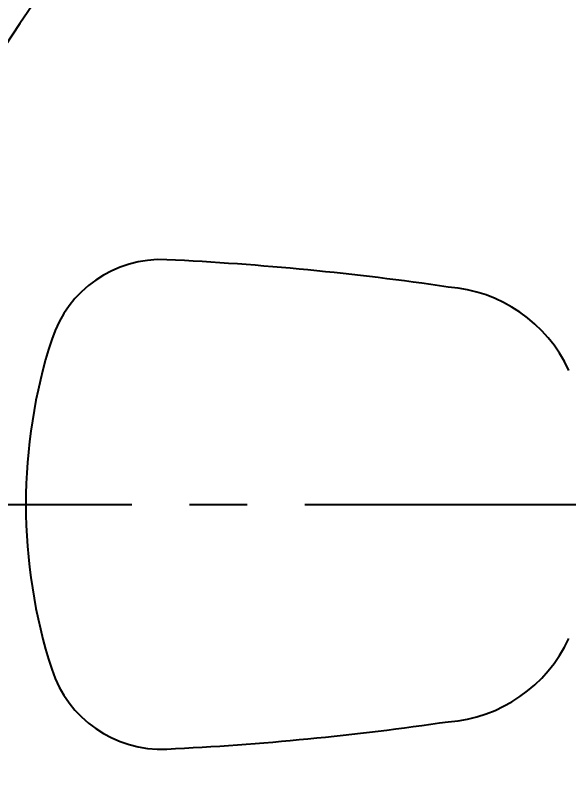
# Model space of a CAD drawing. Extents: x 3056 to 5854, y -58 to 2238.
# Drawn here: x 3698.9 to 3795, y 1557.4 to 1688.9 of the extents above; entities that cross this region are included whole.
import ezdxf

# ---------------------------------------------------------------- set-up
doc = ezdxf.new("R2010")
doc.units = 0
doc.header["$LTSCALE"] = 20
doc.header["$MEASUREMENT"] = 0
doc.linetypes.add('CENTER', pattern=[2, 1.25, -0.25, 0.25, -0.25])
doc.layers.get('0').update_dxf_attribs({"linetype": 'CONTINUOUS'})
doc.layers.get('DEFPOINTS').update_dxf_attribs({"linetype": 'CONTINUOUS'})
doc.layers.add('1', color=1, linetype='CONTINUOUS')
doc.layers.add('CENTER', color=2, linetype='CENTER')
doc.styles.get("Standard").update_dxf_attribs({"font": 'NanumGothic.ttf'})
doc.dimstyles.get("Standard").update_dxf_attribs({"dimtxt": 2.7, "dimasz": 2, "dimexe": 2, "dimexo": 1, "dimgap": 1.5, "dimtad": 1, "dimlfac": 10, "dimzin": 0, "dimdsep": 46, "dimtxsty": 'Standard', "dimcen": 0, "dimclrt": 2, "dimadec": 0, "dimazin": 0, "dimtfac": 1, "dimtofl": 0, "dimtmove": 0, "dimatfit": 3, "dimfxl": 0, "dimtolj": 1, "dimtzin": 0, "dimarcsym": 0})

# ---------------------------------------------------------------- blocks, each defined once
blk = doc.blocks.new('*D29')
at = {"color": 3, "lineweight": -2}
for p, q in [((3618.76, 1679.42), (3618.76, 1867.71)), ((4088.85, 1609.02), (4088.85, 1867.71)), ((3638.76, 1857.71), (4068.85, 1857.71))]:
    blk.add_line(p, q, dxfattribs=at)
at = {"color": 3}
for points in [[(3638.76, 1861.04), (3638.76, 1854.37), (3618.76, 1857.71)], [(4068.85, 1861.04), (4068.85, 1854.37), (4088.85, 1857.71)]]:
    blk.add_solid(points, dxfattribs=at)
at = {"layer": 'DEFPOINTS', "color": 0}
for p in [(4088.85, 1857.71), (3618.76, 1674.42), (4088.85, 1604.02)]:
    blk.add_point(p, dxfattribs=at)
at = {"color": 2, "insert": (3853.8, 1883.93), "char_height": 30, "attachment_point": 5}
blk.add_mtext('\\A1;470', dxfattribs=at)
blk = doc.blocks.new('*D30')
at = {"color": 3, "lineweight": -2}
for p, q in [((3389.37, 1802.02), (3389.37, 1932.73)), ((4088.85, 1609.02), (4088.85, 1932.73)), ((3409.37, 1922.73), (4068.85, 1922.73))]:
    blk.add_line(p, q, dxfattribs=at)
at = {"color": 3}
for points in [[(3409.37, 1926.07), (3409.37, 1919.4), (3389.37, 1922.73)], [(4068.85, 1926.07), (4068.85, 1919.4), (4088.85, 1922.73)]]:
    blk.add_solid(points, dxfattribs=at)
at = {"layer": 'DEFPOINTS', "color": 0}
for p in [(4088.85, 1922.73), (3389.37, 1797.02), (4088.85, 1604.02)]:
    blk.add_point(p, dxfattribs=at)
at = {"color": 2, "insert": (3739.11, 1948.96), "char_height": 30, "attachment_point": 5}
blk.add_mtext('\\A1;700', dxfattribs=at)
blk = doc.blocks.new('*D27')
at = {"layer": '1', "color": 3, "lineweight": -2}
for p, q in [((3565.81, 1804.02), (4227.2, 1804.02)), ((4217.2, 1784.02), (4217.2, 1630.25)), ((4217.2, 1424.02), (4217.2, 1577.8)), ((3565.81, 1404.02), (4227.2, 1404.02))]:
    blk.add_line(p, q, dxfattribs=at)
at = {"layer": '1', "color": 3}
for points in [[(4213.86, 1784.02), (4220.53, 1784.02), (4217.2, 1804.02)], [(4213.86, 1424.02), (4220.53, 1424.02), (4217.2, 1404.02)]]:
    blk.add_solid(points, dxfattribs=at)
at = {"layer": 'DEFPOINTS', "color": 0}
for p in [(3560.81, 1804.02), (3560.81, 1404.02), (4217.2, 1404.02)]:
    blk.add_point(p, dxfattribs=at)
at = {"layer": '1', "color": 2, "insert": (4217.2, 1604.02), "char_height": 30, "attachment_point": 5}
blk.add_mtext('\\A1;400', dxfattribs=at)

msp = doc.modelspace()

# ---------------------------------------------------------------- linework, layer by layer
for centre, radius, start, end in [((3824.16324, 1604.0231), 149.82, 119.7556198, 180), ((3724.27633, 1626.51438), 19.976, 87.2514784, 162.1811813), ((3701.08837, 1143.50833), 503.53833, 81.6678083, 87.2514784), ((3772.29499, 1616.82383), 24.97, 24.7163031, 85.9531133), ((3794.29515, 1604.00842), 93.52295, 162.1811813, 179.991111), ((3824.16324, 1604.02312), 149.82, 180, 240.2443802), ((3794.29515, 1604.0381), 93.52295, 180.008889, 197.8188187), ((3772.29499, 1591.22269), 24.97, 274.0468867, 335.2836969), ((3724.27633, 1581.53215), 19.976, 197.8188187, 272.7485216), ((3701.08837, 2064.5382), 503.53833, 272.7485216, 278.3321917)]:
    msp.add_arc(centre, radius, start, end)
at = {"layer": 'CENTER', "color": 1, "linetype": 'CENTER', "ltscale": 2}
msp.add_line((3349.15108, 1604.0231), (4156.44642, 1604.0231), dxfattribs=at)

# ---------------------------------------------------------------- dimensions: what is measured, and where the dimension line sits
dim = msp.add_linear_dim(base=(4088.84524, 1922.73263), p1=(3389.36524, 1797.0231), p2=(4088.84524, 1604.02309), text='700', dimstyle='Standard', override={"dimtxt": 30, "dimasz": 20, "dimexe": 10, "dimexo": 5, "dimgap": 10, "dimdec": 4, "dimlfac": 1, "dimrnd": 0.5, "dimzin": 8, "dimclrd": 3, "dimclre": 3, "dimtdec": 4})
dim.commit()
dim.dimension.update_dxf_attribs({"geometry": '*D30', "text_midpoint": (3739.10524, 1948.95581)})
dim = msp.add_linear_dim(base=(4088.84524, 1857.70821), p1=(3618.76124, 1674.4231), p2=(4088.84524, 1604.02309), dimstyle='Standard', override={"dimtxt": 30, "dimasz": 20, "dimexe": 10, "dimexo": 5, "dimgap": 10, "dimdec": 4, "dimlfac": 1, "dimrnd": 0.5, "dimzin": 8, "dimclrd": 3, "dimclre": 3, "dimtdec": 4})
dim.commit()
dim.dimension.update_dxf_attribs({"geometry": '*D29', "text_midpoint": (3853.80324, 1883.93138)})
at = {"layer": '1'}
dim = msp.add_linear_dim(base=(4217.19634, 1404.0231), p1=(3560.81072, 1804.0231), p2=(3560.81072, 1404.0231), angle=90, dimstyle='Standard', override={"dimtxt": 30, "dimasz": 20, "dimexe": 10, "dimexo": 5, "dimgap": 10, "dimtih": 1, "dimtoh": 1, "dimdec": 0, "dimlfac": 1, "dimrnd": 0.5, "dimzin": 8, "dimclrd": 3, "dimclre": 3, "dimtdec": 0, "dimarcsym": 1}, dxfattribs=at)
dim.commit()
dim.dimension.update_dxf_attribs({"geometry": '*D27', "text_midpoint": (4217.19634, 1604.0231)})

doc.saveas('drawing.dxf')
